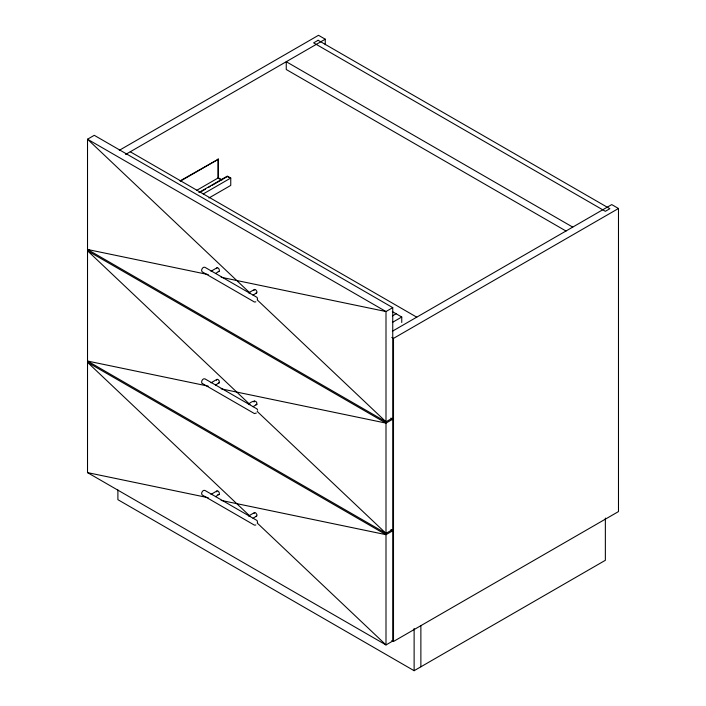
<?xml version="1.0" encoding="UTF-8"?>
<svg xmlns="http://www.w3.org/2000/svg" width="706" height="706" viewBox="0 0 706 706"><rect width="100%" height="100%" fill="white"/><g stroke="black" fill="none" stroke-linecap="round" stroke-linejoin="round"><path stroke-width="1.06" d="M257.602 299.282L257.081 297.411L204.855 267.256C202.816 266.515 200.495 270.266 202.19 271.836L254.407 301.991L255.828 301.868M257.602 522.414L257.081 520.543L204.855 490.388C202.816 489.637 200.478 493.423 202.207 494.985L254.407 525.123L255.828 524.999M216.504 268.668L217.016 267.777L218.101 267.98L219.134 269.162L219.425 271.016L215.551 273.513M216.504 380.234L217.016 379.343L218.101 379.546L219.134 380.728L219.425 382.581L215.551 385.079M216.504 491.8L217.016 490.908L218.101 491.111L219.134 492.294L219.425 494.147L215.551 496.645M256.922 404.229C257.249 398.766 250.506 401.643 248.521 404.45M256.922 404.247L253.048 406.727M253.048 295.161L256.922 292.681L256.852 291.313L255.598 289.628L254.513 289.425L254.01 290.466M254.513 400.99L254.01 402.032M253.048 518.292L256.922 515.812L256.852 514.445L255.598 512.759L254.513 512.556L254.01 513.597M256.313 413.081L254.434 413.566L202.207 383.42M119.261 150.334L318.503 35.3L325.254 39.201L325.254 44.707M125.58 154.473L325.254 39.201M180.03 180.912L218.383 159.203L218.383 177.824L196.542 190.435M180.401 181.133L218.383 159.203M89.203 249.809L87.518 250.78L87.518 361.048L385.997 533.374L392.748 529.474L392.748 419.205L390.842 418.111M198.898 192.535L227.385 176.094L230.756 178.036L230.756 185.404L208.923 198.007M199.851 192.42L205.543 189.129M208.394 187.487L210.291 186.393M212.188 185.299L227.385 176.526L229.256 177.603M203.222 193.938L230.756 178.036M211.023 271.236L217.016 267.777M89.203 361.375L87.518 362.346L87.518 472.614L385.997 644.94L392.748 641.039L392.748 530.771L390.842 529.677M248.521 292.884L254.513 289.425M211.023 382.802L217.016 379.343M392.748 307.639L94.269 135.314L87.518 139.214L87.518 249.483L385.997 421.809L392.748 417.908L392.748 307.639L385.997 311.54L221.137 277.264M392.368 315.944L396.119 313.773M392.368 322.439L401.749 317.02L401.749 322.501M392.368 331.238L611.731 204.59L618.482 208.491L618.482 511.576L393.498 641.472L391.812 640.501M391.812 337.406L393.498 338.386L618.482 208.491M211.023 494.368L217.016 490.908M392.748 419.205L385.997 423.106L221.137 388.829M248.521 516.015L254.513 512.556M392.748 530.771L385.997 534.671L221.137 500.395M117.893 489.929L117.893 499.672L414.122 670.7L605.36 560.29L605.36 518.072M218.992 271.528L218.295 271.519M256.49 293.175L255.943 293.202M218.992 383.093L218.295 383.084M256.49 404.741L255.943 404.767M218.992 494.659L217.898 494.456M256.49 516.307L255.943 516.333M87.518 249.483L208.199 274.572M87.518 361.048L208.199 386.138M87.518 472.614L208.199 497.704M572.734 227.111L286.257 61.713L286.257 69.506L566.053 231.047M218.383 177.824L222.019 179.924M218.922 178.565L220.74 179.615M130.266 151.772L416.743 317.17M392.307 311.575L401.749 317.02M249.959 293.008L87.518 139.214L385.997 311.54L385.997 421.809L257.16 299.829M249.959 404.573L87.518 250.78L385.997 423.106L385.997 533.374L257.16 411.395M249.959 516.139L87.518 362.346L385.997 534.671L385.997 644.94L257.16 522.961M201.863 383.093C200.963 381.416 202.754 378.169 204.855 378.822L257.063 408.959L257.664 410.248M420.873 625.666L420.873 666.799M414.122 628.481L414.122 670.7M393.498 338.386L393.498 641.472M218.013 158.991L218.013 178.036M318.124 40.277L313.632 42.881L605.36 211.306L609.86 208.711L318.124 40.277"/></g></svg>
